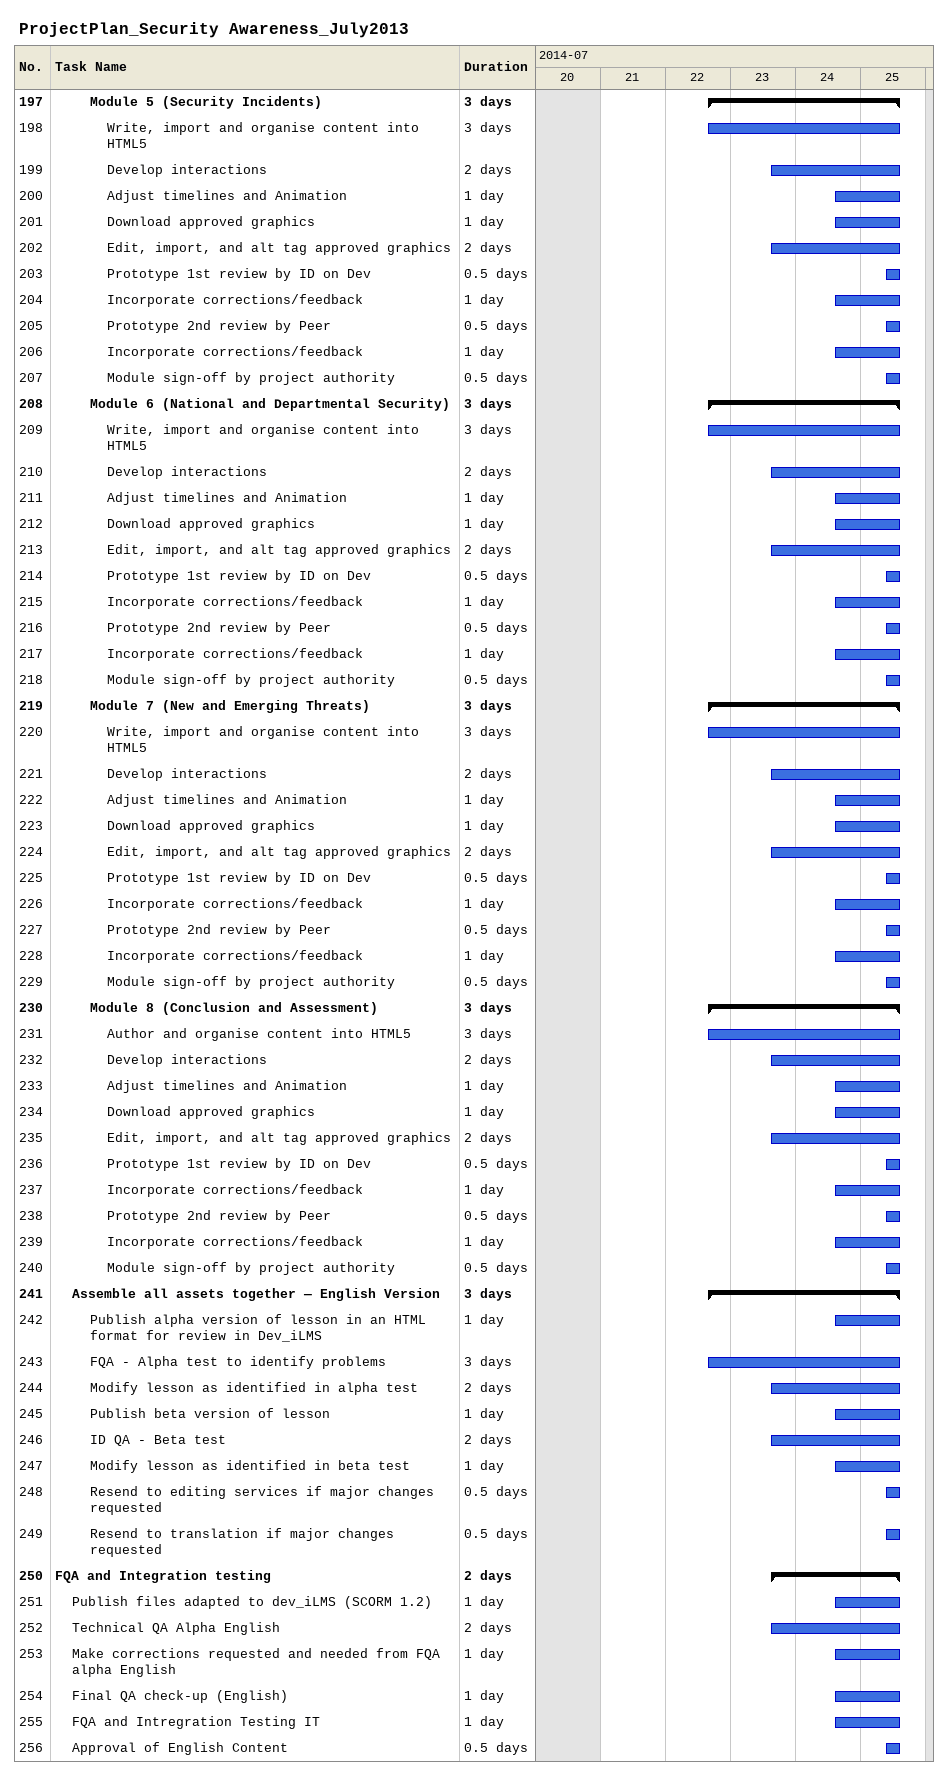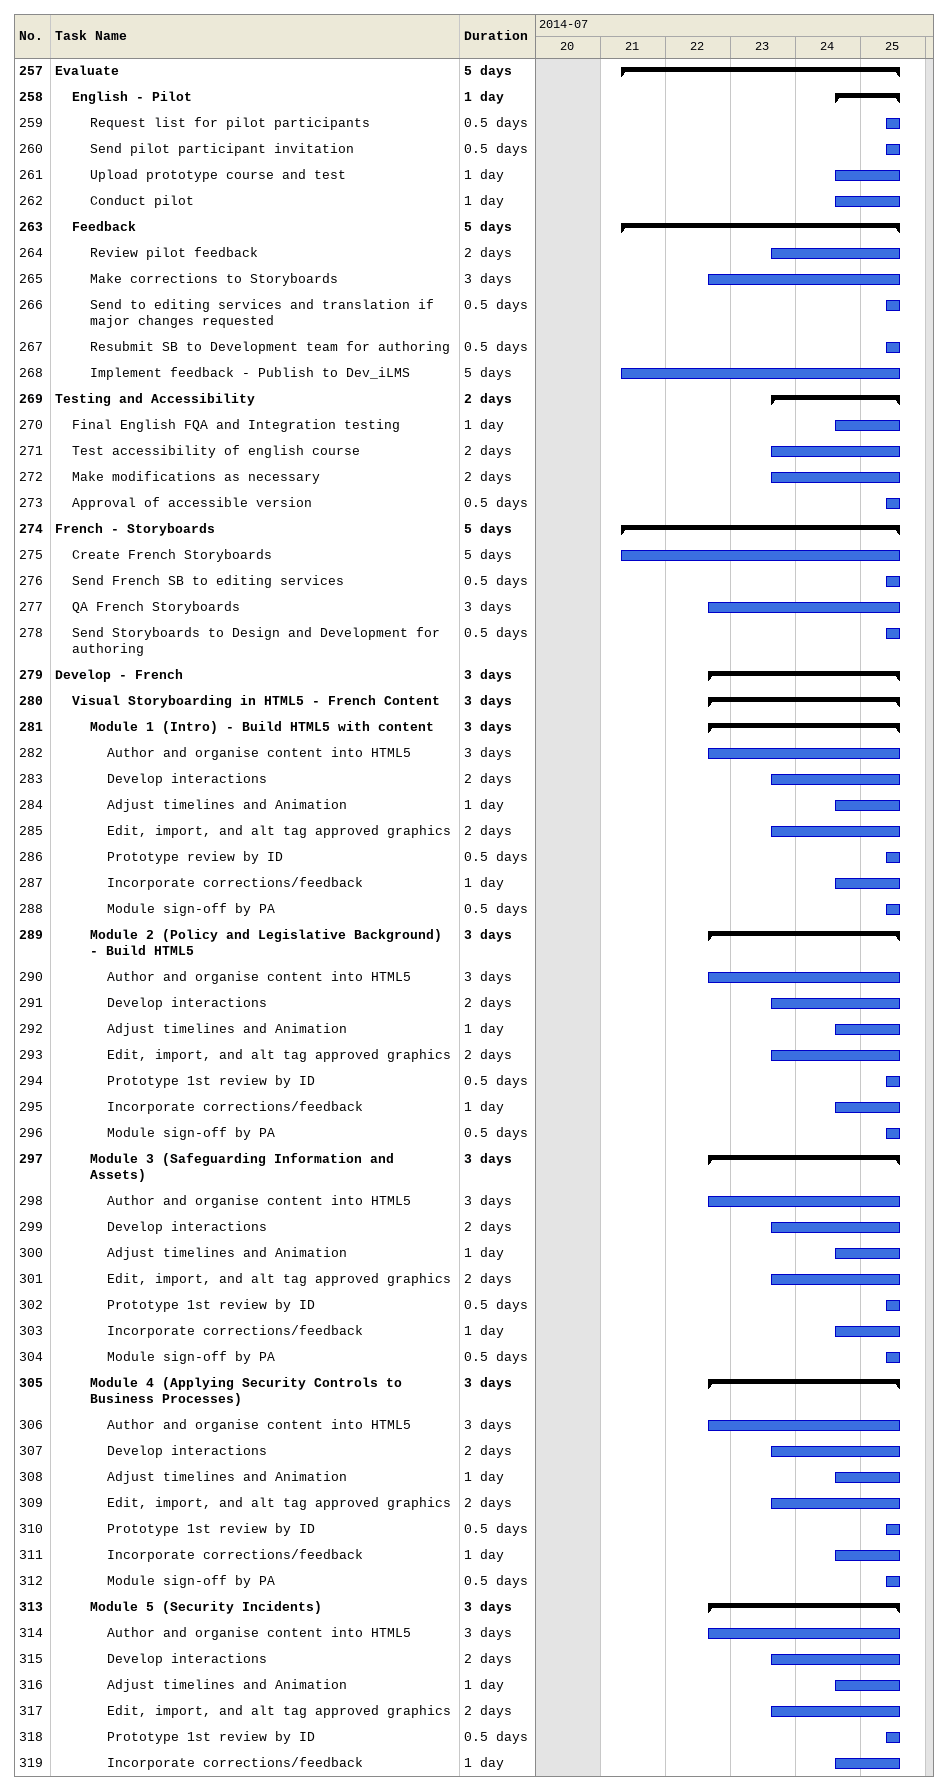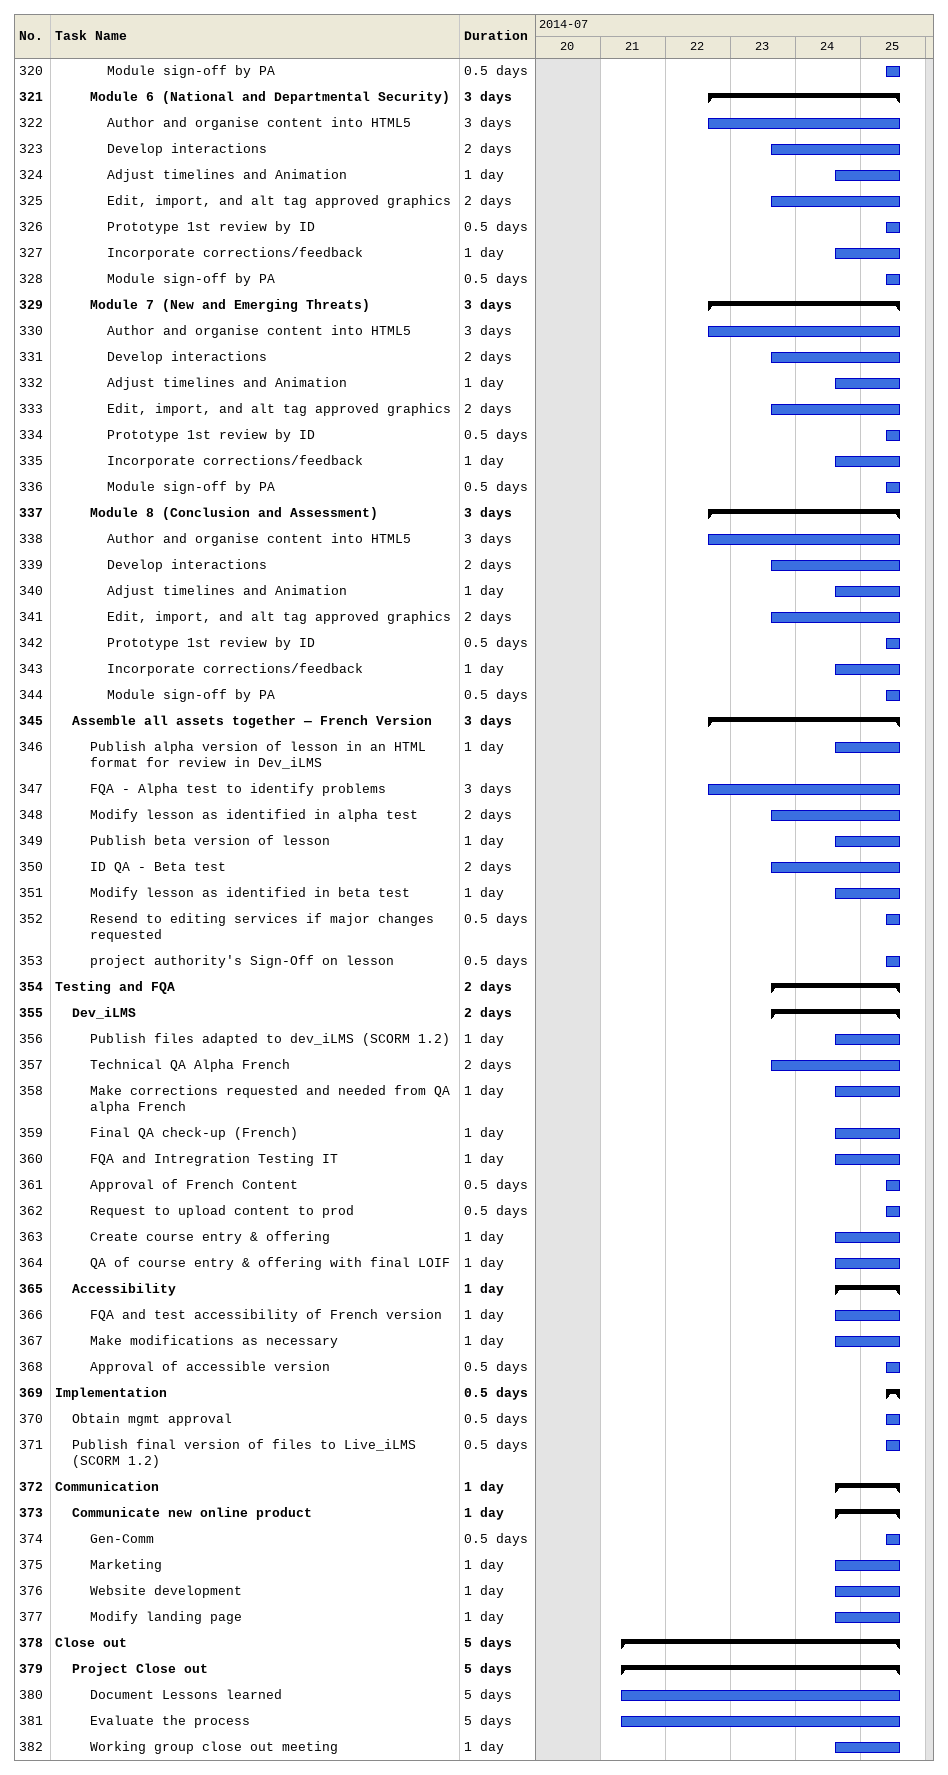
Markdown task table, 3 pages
ProjectPlan_Security Awareness_July2013

| ID | Level | Task | Duration | Start | Finish |
|---|---|---|---|---|---|
| 197 | 3 | **Module 5 (Security Incidents)** | 3d | 2014-07-22 | 2014-07-25 |
| 198 | 4 | Write, import and organise content into HTML5 | 3d | 2014-07-22 | 2014-07-25 |
| 199 | 4 | Develop interactions | 2d | 2014-07-23 | 2014-07-25 |
| 200 | 4 | Adjust timelines and Animation | 1d | 2014-07-24 | 2014-07-25 |
| 201 | 4 | Download approved graphics | 1d | 2014-07-24 | 2014-07-25 |
| 202 | 4 | Edit, import, and alt tag approved graphics | 2d | 2014-07-23 | 2014-07-25 |
| 203 | 4 | Prototype 1st review by ID on Dev | 0.5d | 2014-07-25 | 2014-07-25 |
| 204 | 4 | Incorporate corrections/feedback | 1d | 2014-07-24 | 2014-07-25 |
| 205 | 4 | Prototype 2nd review by Peer | 0.5d | 2014-07-25 | 2014-07-25 |
| 206 | 4 | Incorporate corrections/feedback | 1d | 2014-07-24 | 2014-07-25 |
| 207 | 4 | Module sign-off by project authority | 0.5d | 2014-07-25 | 2014-07-25 |
| 208 | 3 | **Module 6 (National and Departmental Security)** | 3d | 2014-07-22 | 2014-07-25 |
| 209 | 4 | Write, import and organise content into HTML5 | 3d | 2014-07-22 | 2014-07-25 |
| 210 | 4 | Develop interactions | 2d | 2014-07-23 | 2014-07-25 |
| 211 | 4 | Adjust timelines and Animation | 1d | 2014-07-24 | 2014-07-25 |
| 212 | 4 | Download approved graphics | 1d | 2014-07-24 | 2014-07-25 |
| 213 | 4 | Edit, import, and alt tag approved graphics | 2d | 2014-07-23 | 2014-07-25 |
| 214 | 4 | Prototype 1st review by ID on Dev | 0.5d | 2014-07-25 | 2014-07-25 |
| 215 | 4 | Incorporate corrections/feedback | 1d | 2014-07-24 | 2014-07-25 |
| 216 | 4 | Prototype 2nd review by Peer | 0.5d | 2014-07-25 | 2014-07-25 |
| 217 | 4 | Incorporate corrections/feedback | 1d | 2014-07-24 | 2014-07-25 |
| 218 | 4 | Module sign-off by project authority | 0.5d | 2014-07-25 | 2014-07-25 |
| 219 | 3 | **Module 7 (New and Emerging Threats)** | 3d | 2014-07-22 | 2014-07-25 |
| 220 | 4 | Write, import and organise content into HTML5 | 3d | 2014-07-22 | 2014-07-25 |
| 221 | 4 | Develop interactions | 2d | 2014-07-23 | 2014-07-25 |
| 222 | 4 | Adjust timelines and Animation | 1d | 2014-07-24 | 2014-07-25 |
| 223 | 4 | Download approved graphics | 1d | 2014-07-24 | 2014-07-25 |
| 224 | 4 | Edit, import, and alt tag approved graphics | 2d | 2014-07-23 | 2014-07-25 |
| 225 | 4 | Prototype 1st review by ID on Dev | 0.5d | 2014-07-25 | 2014-07-25 |
| 226 | 4 | Incorporate corrections/feedback | 1d | 2014-07-24 | 2014-07-25 |
| 227 | 4 | Prototype 2nd review by Peer | 0.5d | 2014-07-25 | 2014-07-25 |
| 228 | 4 | Incorporate corrections/feedback | 1d | 2014-07-24 | 2014-07-25 |
| 229 | 4 | Module sign-off by project authority | 0.5d | 2014-07-25 | 2014-07-25 |
| 230 | 3 | **Module 8 (Conclusion and Assessment)** | 3d | 2014-07-22 | 2014-07-25 |
| 231 | 4 | Author and organise content into HTML5 | 3d | 2014-07-22 | 2014-07-25 |
| 232 | 4 | Develop interactions | 2d | 2014-07-23 | 2014-07-25 |
| 233 | 4 | Adjust timelines and Animation | 1d | 2014-07-24 | 2014-07-25 |
| 234 | 4 | Download approved graphics | 1d | 2014-07-24 | 2014-07-25 |
| 235 | 4 | Edit, import, and alt tag approved graphics | 2d | 2014-07-23 | 2014-07-25 |
| 236 | 4 | Prototype 1st review by ID on Dev | 0.5d | 2014-07-25 | 2014-07-25 |
| 237 | 4 | Incorporate corrections/feedback | 1d | 2014-07-24 | 2014-07-25 |
| 238 | 4 | Prototype 2nd review by Peer | 0.5d | 2014-07-25 | 2014-07-25 |
| 239 | 4 | Incorporate corrections/feedback | 1d | 2014-07-24 | 2014-07-25 |
| 240 | 4 | Module sign-off by project authority | 0.5d | 2014-07-25 | 2014-07-25 |
| 241 | 2 | **Assemble all assets together — English Version** | 3d | 2014-07-22 | 2014-07-25 |
| 242 | 3 | Publish alpha version of lesson in an HTML format for review in Dev_iLMS | 1d | 2014-07-24 | 2014-07-25 |
| 243 | 3 | FQA - Alpha test to identify problems | 3d | 2014-07-22 | 2014-07-25 |
| 244 | 3 | Modify lesson as identified in alpha test | 2d | 2014-07-23 | 2014-07-25 |
| 245 | 3 | Publish beta version of lesson | 1d | 2014-07-24 | 2014-07-25 |
| 246 | 3 | ID QA - Beta test | 2d | 2014-07-23 | 2014-07-25 |
| 247 | 3 | Modify lesson as identified in beta test | 1d | 2014-07-24 | 2014-07-25 |
| 248 | 3 | Resend to editing services if major changes requested | 0.5d | 2014-07-25 | 2014-07-25 |
| 249 | 3 | Resend to translation if major changes requested | 0.5d | 2014-07-25 | 2014-07-25 |
| 250 | 1 | **FQA and Integration testing** | 2d | 2014-07-23 | 2014-07-25 |
| 251 | 2 | Publish files adapted to dev_iLMS (SCORM 1.2) | 1d | 2014-07-24 | 2014-07-25 |
| 252 | 2 | Technical QA Alpha English | 2d | 2014-07-23 | 2014-07-25 |
| 253 | 2 | Make corrections requested and needed from FQA alpha English | 1d | 2014-07-24 | 2014-07-25 |
| 254 | 2 | Final QA check-up (English) | 1d | 2014-07-24 | 2014-07-25 |
| 255 | 2 | FQA and Intregration Testing IT | 1d | 2014-07-24 | 2014-07-25 |
| 256 | 2 | Approval of English Content | 0.5d | 2014-07-25 | 2014-07-25 |
| 257 | 1 | **Evaluate** | 5d | 2014-07-21 | 2014-07-25 |
| 258 | 2 | **English - Pilot** | 1d | 2014-07-24 | 2014-07-25 |
| 259 | 3 | Request list for pilot participants | 0.5d | 2014-07-25 | 2014-07-25 |
| 260 | 3 | Send pilot participant invitation | 0.5d | 2014-07-25 | 2014-07-25 |
| 261 | 3 | Upload prototype course and test | 1d | 2014-07-24 | 2014-07-25 |
| 262 | 3 | Conduct pilot | 1d | 2014-07-24 | 2014-07-25 |
| 263 | 2 | **Feedback** | 5d | 2014-07-21 | 2014-07-25 |
| 264 | 3 | Review pilot feedback | 2d | 2014-07-23 | 2014-07-25 |
| 265 | 3 | Make corrections to Storyboards | 3d | 2014-07-22 | 2014-07-25 |
| 266 | 3 | Send to editing services and translation if major changes requested | 0.5d | 2014-07-25 | 2014-07-25 |
| 267 | 3 | Resubmit SB to Development team for authoring | 0.5d | 2014-07-25 | 2014-07-25 |
| 268 | 3 | Implement feedback - Publish to Dev_iLMS | 5d | 2014-07-21 | 2014-07-25 |
| 269 | 1 | **Testing and Accessibility** | 2d | 2014-07-23 | 2014-07-25 |
| 270 | 2 | Final English FQA and Integration testing | 1d | 2014-07-24 | 2014-07-25 |
| 271 | 2 | Test accessibility of english course | 2d | 2014-07-23 | 2014-07-25 |
| 272 | 2 | Make modifications as necessary | 2d | 2014-07-23 | 2014-07-25 |
| 273 | 2 | Approval of accessible version | 0.5d | 2014-07-25 | 2014-07-25 |
| 274 | 1 | **French - Storyboards** | 5d | 2014-07-21 | 2014-07-25 |
| 275 | 2 | Create French Storyboards | 5d | 2014-07-21 | 2014-07-25 |
| 276 | 2 | Send French SB to editing services | 0.5d | 2014-07-25 | 2014-07-25 |
| 277 | 2 | QA French Storyboards | 3d | 2014-07-22 | 2014-07-25 |
| 278 | 2 | Send Storyboards to Design and Development for authoring | 0.5d | 2014-07-25 | 2014-07-25 |
| 279 | 1 | **Develop - French** | 3d | 2014-07-22 | 2014-07-25 |
| 280 | 2 | **Visual Storyboarding in HTML5 - French Content** | 3d | 2014-07-22 | 2014-07-25 |
| 281 | 3 | **Module 1 (Intro) - Build HTML5 with content** | 3d | 2014-07-22 | 2014-07-25 |
| 282 | 4 | Author and organise content into HTML5 | 3d | 2014-07-22 | 2014-07-25 |
| 283 | 4 | Develop interactions | 2d | 2014-07-23 | 2014-07-25 |
| 284 | 4 | Adjust timelines and Animation | 1d | 2014-07-24 | 2014-07-25 |
| 285 | 4 | Edit, import, and alt tag approved graphics | 2d | 2014-07-23 | 2014-07-25 |
| 286 | 4 | Prototype review by ID | 0.5d | 2014-07-25 | 2014-07-25 |
| 287 | 4 | Incorporate corrections/feedback | 1d | 2014-07-24 | 2014-07-25 |
| 288 | 4 | Module sign-off by PA | 0.5d | 2014-07-25 | 2014-07-25 |
| 289 | 3 | **Module 2 (Policy and Legislative Background) - Build HTML5** | 3d | 2014-07-22 | 2014-07-25 |
| 290 | 4 | Author and organise content into HTML5 | 3d | 2014-07-22 | 2014-07-25 |
| 291 | 4 | Develop interactions | 2d | 2014-07-23 | 2014-07-25 |
| 292 | 4 | Adjust timelines and Animation | 1d | 2014-07-24 | 2014-07-25 |
| 293 | 4 | Edit, import, and alt tag approved graphics | 2d | 2014-07-23 | 2014-07-25 |
| 294 | 4 | Prototype 1st review by ID | 0.5d | 2014-07-25 | 2014-07-25 |
| 295 | 4 | Incorporate corrections/feedback | 1d | 2014-07-24 | 2014-07-25 |
| 296 | 4 | Module sign-off by PA | 0.5d | 2014-07-25 | 2014-07-25 |
| 297 | 3 | **Module 3 (Safeguarding Information and Assets)** | 3d | 2014-07-22 | 2014-07-25 |
| 298 | 4 | Author and organise content into HTML5 | 3d | 2014-07-22 | 2014-07-25 |
| 299 | 4 | Develop interactions | 2d | 2014-07-23 | 2014-07-25 |
| 300 | 4 | Adjust timelines and Animation | 1d | 2014-07-24 | 2014-07-25 |
| 301 | 4 | Edit, import, and alt tag approved graphics | 2d | 2014-07-23 | 2014-07-25 |
| 302 | 4 | Prototype 1st review by ID | 0.5d | 2014-07-25 | 2014-07-25 |
| 303 | 4 | Incorporate corrections/feedback | 1d | 2014-07-24 | 2014-07-25 |
| 304 | 4 | Module sign-off by PA | 0.5d | 2014-07-25 | 2014-07-25 |
| 305 | 3 | **Module 4 (Applying Security Controls to Business Processes)** | 3d | 2014-07-22 | 2014-07-25 |
| 306 | 4 | Author and organise content into HTML5 | 3d | 2014-07-22 | 2014-07-25 |
| 307 | 4 | Develop interactions | 2d | 2014-07-23 | 2014-07-25 |
| 308 | 4 | Adjust timelines and Animation | 1d | 2014-07-24 | 2014-07-25 |
| 309 | 4 | Edit, import, and alt tag approved graphics | 2d | 2014-07-23 | 2014-07-25 |
| 310 | 4 | Prototype 1st review by ID | 0.5d | 2014-07-25 | 2014-07-25 |
| 311 | 4 | Incorporate corrections/feedback | 1d | 2014-07-24 | 2014-07-25 |
| 312 | 4 | Module sign-off by PA | 0.5d | 2014-07-25 | 2014-07-25 |
| 313 | 3 | **Module 5 (Security Incidents)** | 3d | 2014-07-22 | 2014-07-25 |
| 314 | 4 | Author and organise content into HTML5 | 3d | 2014-07-22 | 2014-07-25 |
| 315 | 4 | Develop interactions | 2d | 2014-07-23 | 2014-07-25 |
| 316 | 4 | Adjust timelines and Animation | 1d | 2014-07-24 | 2014-07-25 |
| 317 | 4 | Edit, import, and alt tag approved graphics | 2d | 2014-07-23 | 2014-07-25 |
| 318 | 4 | Prototype 1st review by ID | 0.5d | 2014-07-25 | 2014-07-25 |
| 319 | 4 | Incorporate corrections/feedback | 1d | 2014-07-24 | 2014-07-25 |
| 320 | 4 | Module sign-off by PA | 0.5d | 2014-07-25 | 2014-07-25 |
| 321 | 3 | **Module 6 (National and Departmental Security)** | 3d | 2014-07-22 | 2014-07-25 |
| 322 | 4 | Author and organise content into HTML5 | 3d | 2014-07-22 | 2014-07-25 |
| 323 | 4 | Develop interactions | 2d | 2014-07-23 | 2014-07-25 |
| 324 | 4 | Adjust timelines and Animation | 1d | 2014-07-24 | 2014-07-25 |
| 325 | 4 | Edit, import, and alt tag approved graphics | 2d | 2014-07-23 | 2014-07-25 |
| 326 | 4 | Prototype 1st review by ID | 0.5d | 2014-07-25 | 2014-07-25 |
| 327 | 4 | Incorporate corrections/feedback | 1d | 2014-07-24 | 2014-07-25 |
| 328 | 4 | Module sign-off by PA | 0.5d | 2014-07-25 | 2014-07-25 |
| 329 | 3 | **Module 7 (New and Emerging Threats)** | 3d | 2014-07-22 | 2014-07-25 |
| 330 | 4 | Author and organise content into HTML5 | 3d | 2014-07-22 | 2014-07-25 |
| 331 | 4 | Develop interactions | 2d | 2014-07-23 | 2014-07-25 |
| 332 | 4 | Adjust timelines and Animation | 1d | 2014-07-24 | 2014-07-25 |
| 333 | 4 | Edit, import, and alt tag approved graphics | 2d | 2014-07-23 | 2014-07-25 |
| 334 | 4 | Prototype 1st review by ID | 0.5d | 2014-07-25 | 2014-07-25 |
| 335 | 4 | Incorporate corrections/feedback | 1d | 2014-07-24 | 2014-07-25 |
| 336 | 4 | Module sign-off by PA | 0.5d | 2014-07-25 | 2014-07-25 |
| 337 | 3 | **Module 8 (Conclusion and Assessment)** | 3d | 2014-07-22 | 2014-07-25 |
| 338 | 4 | Author and organise content into HTML5 | 3d | 2014-07-22 | 2014-07-25 |
| 339 | 4 | Develop interactions | 2d | 2014-07-23 | 2014-07-25 |
| 340 | 4 | Adjust timelines and Animation | 1d | 2014-07-24 | 2014-07-25 |
| 341 | 4 | Edit, import, and alt tag approved graphics | 2d | 2014-07-23 | 2014-07-25 |
| 342 | 4 | Prototype 1st review by ID | 0.5d | 2014-07-25 | 2014-07-25 |
| 343 | 4 | Incorporate corrections/feedback | 1d | 2014-07-24 | 2014-07-25 |
| 344 | 4 | Module sign-off by PA | 0.5d | 2014-07-25 | 2014-07-25 |
| 345 | 2 | **Assemble all assets together — French Version** | 3d | 2014-07-22 | 2014-07-25 |
| 346 | 3 | Publish alpha version of lesson in an HTML format for review in Dev_iLMS | 1d | 2014-07-24 | 2014-07-25 |
| 347 | 3 | FQA - Alpha test to identify problems | 3d | 2014-07-22 | 2014-07-25 |
| 348 | 3 | Modify lesson as identified in alpha test | 2d | 2014-07-23 | 2014-07-25 |
| 349 | 3 | Publish beta version of lesson | 1d | 2014-07-24 | 2014-07-25 |
| 350 | 3 | ID QA - Beta test | 2d | 2014-07-23 | 2014-07-25 |
| 351 | 3 | Modify lesson as identified in beta test | 1d | 2014-07-24 | 2014-07-25 |
| 352 | 3 | Resend to editing services if major changes requested | 0.5d | 2014-07-25 | 2014-07-25 |
| 353 | 3 | project authority's Sign-Off on lesson | 0.5d | 2014-07-25 | 2014-07-25 |
| 354 | 1 | **Testing and FQA** | 2d | 2014-07-23 | 2014-07-25 |
| 355 | 2 | **Dev_iLMS** | 2d | 2014-07-23 | 2014-07-25 |
| 356 | 3 | Publish files adapted to dev_iLMS (SCORM 1.2) | 1d | 2014-07-24 | 2014-07-25 |
| 357 | 3 | Technical QA Alpha French | 2d | 2014-07-23 | 2014-07-25 |
| 358 | 3 | Make corrections requested and needed from QA alpha French | 1d | 2014-07-24 | 2014-07-25 |
| 359 | 3 | Final QA check-up (French) | 1d | 2014-07-24 | 2014-07-25 |
| 360 | 3 | FQA and Intregration Testing IT | 1d | 2014-07-24 | 2014-07-25 |
| 361 | 3 | Approval of French Content | 0.5d | 2014-07-25 | 2014-07-25 |
| 362 | 3 | Request to upload content to prod | 0.5d | 2014-07-25 | 2014-07-25 |
| 363 | 3 | Create course entry & offering | 1d | 2014-07-24 | 2014-07-25 |
| 364 | 3 | QA of course entry & offering with final LOIF | 1d | 2014-07-24 | 2014-07-25 |
| 365 | 2 | **Accessibility** | 1d | 2014-07-24 | 2014-07-25 |
| 366 | 3 | FQA and test accessibility of French version | 1d | 2014-07-24 | 2014-07-25 |
| 367 | 3 | Make modifications as necessary | 1d | 2014-07-24 | 2014-07-25 |
| 368 | 3 | Approval of accessible version | 0.5d | 2014-07-25 | 2014-07-25 |
| 369 | 1 | **Implementation** | 0.5d | 2014-07-25 | 2014-07-25 |
| 370 | 2 | Obtain mgmt approval | 0.5d | 2014-07-25 | 2014-07-25 |
| 371 | 2 | Publish final version of files to Live_iLMS (SCORM 1.2) | 0.5d | 2014-07-25 | 2014-07-25 |
| 372 | 1 | **Communication** | 1d | 2014-07-24 | 2014-07-25 |
| 373 | 2 | **Communicate new online product** | 1d | 2014-07-24 | 2014-07-25 |
| 374 | 3 | Gen-Comm | 0.5d | 2014-07-25 | 2014-07-25 |
| 375 | 3 | Marketing | 1d | 2014-07-24 | 2014-07-25 |
| 376 | 3 | Website development | 1d | 2014-07-24 | 2014-07-25 |
| 377 | 3 | Modify landing page | 1d | 2014-07-24 | 2014-07-25 |
| 378 | 1 | **Close out** | 5d | 2014-07-21 | 2014-07-25 |
| 379 | 2 | **Project Close out** | 5d | 2014-07-21 | 2014-07-25 |
| 380 | 3 | Document Lessons learned | 5d | 2014-07-21 | 2014-07-25 |
| 381 | 3 | Evaluate the process | 5d | 2014-07-21 | 2014-07-25 |
| 382 | 3 | Working group close out meeting | 1d | 2014-07-24 | 2014-07-25 |
